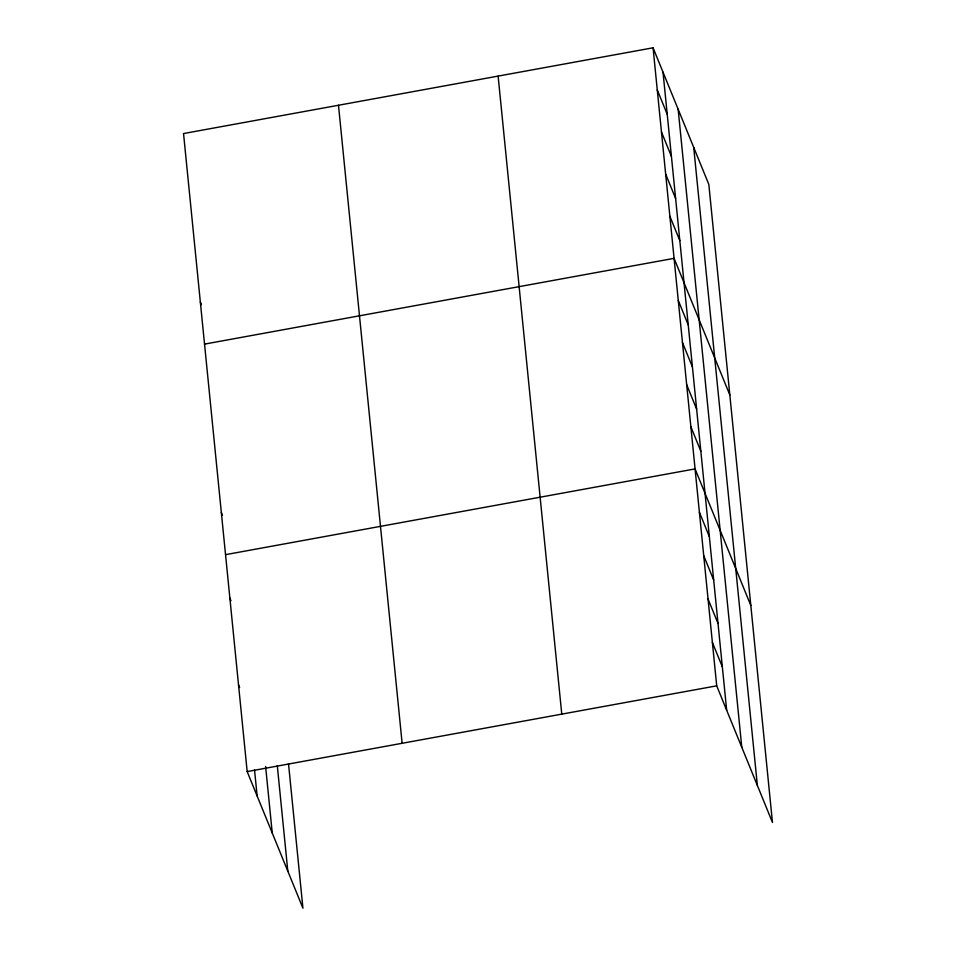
<?xml version="1.0" encoding="UTF-8"?>
<svg xmlns="http://www.w3.org/2000/svg" width="956" height="956" viewBox="0 0 956 956"><rect width="100%" height="100%" fill="white"/><g stroke="black" fill="none" stroke-linecap="round" stroke-linejoin="round"><path stroke-width="1.43" d="M653.067 47.8L716.713 685.834L772.46 822.447L708.826 184.412L653.067 47.8L183.54 133.553L247.174 771.588L302.933 908.2L288.497 763.581M204.536 344.112L674.076 258.347L729.822 394.959M225.544 554.659L695.072 468.906L750.83 605.507M247.174 771.588L716.713 685.834M657.274 89.912L667.228 114.302M661.468 132.024L671.423 156.414M665.675 174.135L675.629 198.525M669.869 216.235L679.824 240.637M678.27 300.459L688.224 324.861M682.476 342.571L692.431 366.961M686.671 384.682L696.625 409.072M690.877 426.794L700.832 451.184M699.41 512.285L709.364 536.686M703.736 555.675L713.69 580.065M708.061 599.065L718.016 623.455M712.387 642.444L722.342 666.846M200.342 302L201.441 304.713M221.338 512.547L222.449 515.26M229.87 598.05L230.97 600.75M238.522 684.819L239.633 687.531M693.709 147.379L757.355 785.414M678.139 109.223L741.784 747.257M663.022 72.19L726.668 710.224M498.124 76.098L561.77 714.132M338.484 105.256L402.129 743.29M277.288 765.601L287.816 871.167M265.613 766.485L272.245 833.011M254.535 769.95L257.128 795.99"/></g></svg>
